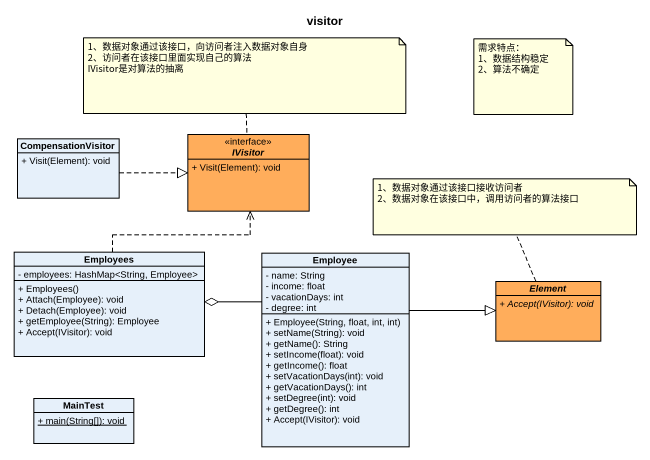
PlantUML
@startuml
title visitor
hide circle
hide empty members
skinparam classAttributeIconSize 0
class CompensationVisitor {
  + Visit(Element): void
}
interface IVisitor #FFAD5B {
  + Visit(Element): void
}
class Employees {
  - employees: HashMap<String, Employee>
  + Employees()
  + Attach(Employee): void
  + Detach(Employee): void
  + getEmployee(String): Employee
  + Accept(IVisitor): void
}
class Employee {
  - name: String
  - income: float
  - vacationDays: int
  - degree: int
  + Employee(String, float, int, int)
  + setName(String): void
  + getName(): String
  + setIncome(float): void
  + getIncome(): float
  + setVacationDays(int): void
  + getVacationDays(): int
  + setDegree(int): void
  + getDegree(): int
  + Accept(IVisitor): void
}
abstract class Element #FFAD5B {
  {abstract} + Accept(IVisitor): void
}
class MainTest {
  {static} + main(String[]): void
}
CompensationVisitor .right.|> IVisitor
Employees .up.> IVisitor
Employee -left-o Employees
Employee -right-|> Element
note top of IVisitor
  1、数据对象通过该接口，向访问者注入数据对象自身
  2、访问者在该接口里面实现自己的算法
  IVisitor是对算法的抽离
end note
note as N2
  需求特点：
  1、数据结构稳定
  2、算法不确定
end note
note top of Element
  1、数据对象通过该接口接收访问者
  2、数据对象在该接口中，调用访问者的算法接口
end note
@enduml
